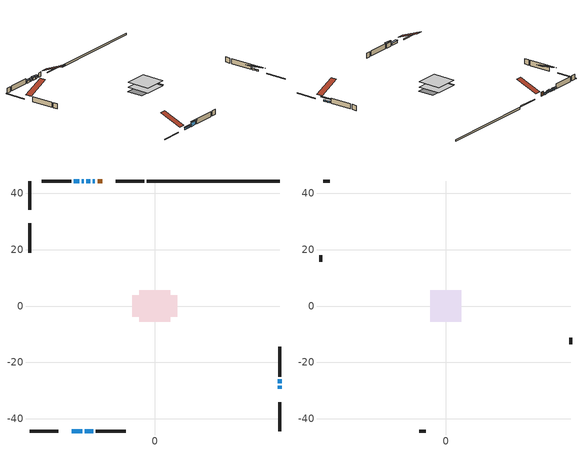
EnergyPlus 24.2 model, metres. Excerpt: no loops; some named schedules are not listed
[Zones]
conditioned space
 floor adiabatic (Floor2 construction): -5.53,-5.53 -5.53,5.53 5.53,5.53 5.53,-5.53 z0.91
 floor adiabatic (AdiabaticFloorConstruction): -5.53,-5.53 -5.53,5.53 5.53,5.53 5.53,-5.53 z0.91
 floor foundation (Slab1 construction): -7.92,-3.86 -7.92,3.86 7.92,3.86 7.92,-3.86 z0
 wall outside (RimJoist1 construction): -3.71,44.34 -13.9,44.34 / -44.34,-44.34 -34.15,-44.34 / -44.34,44.34 -44.34,34.15 / 44.34,-44.34 44.34,-34.15 z0.91:1.21
 wall outside (AdiabaticWallConstruction 1): -18.64,44.34 -20.29,44.34 z0.91:2.94
 wall outside (AdiabaticWallConstruction): -29.41,-44.34 -25.75,-44.34 z0.91:1.82; -24.82,-44.34 -21.78,-44.34 z0.91:2.94; -21.22,44.34 -22.04,44.34 / 44.34,-29.41 44.34,-28.34 z0.91:1.73; -22.96,44.34 -24.34,44.34 z0.91:2.03; -25.26,44.34 -25.93,44.34 z0.91:1.75; -26.85,44.34 -28.68,44.34 z0.91:1.83; 44.34,-27.42 44.34,-25.99 z0.91:1.72
 wall outside (Wall1 construction): -29.61,44.34 -40.17,44.34 / -20.85,-44.34 -10.29,-44.34 / -44.34,29.41 -44.34,18.85 / 44.34,-25.06 44.34,-14.5 z0.91:3.35
 wall foundation (FoundationWall1 construction): 44.34,44.34 -2.78,44.34 z0:0.91
 window (WindowConstruction): -29.41,-44.34 -25.75,-44.34 z0.91:1.82
 window (WindowConstruction 1): -24.82,-44.34 -21.78,-44.34 z0.91:2.94
 window (WindowConstruction 2): -21.22,44.34 -22.03,44.34 z0.91:1.72
 window (WindowConstruction 3): -22.96,44.34 -24.33,44.34 z0.91:2.03
 window (WindowConstruction 4): -25.26,44.34 -25.93,44.34 z0.91:1.75
 window (WindowConstruction 5): -26.85,44.34 -28.68,44.34 z0.91:1.82
 window (WindowConstruction 6): 44.34,-29.41 44.34,-28.34 z0.91:1.72
 window (WindowConstruction 7): 44.34,-27.42 44.34,-25.99 z0.91:1.72
 door (Door): -18.64,44.34 -20.29,44.34 z0.91:2.94
 ceiling adiabatic (AdiabaticFloorConstruction): 5.53,-5.53 5.53,5.53 -5.53,5.53 -5.53,-5.53 z0.91
attic - vented
 floor to conditioned space (Floor1 construction Reversed): -5.53,-5.53 -5.53,5.53 5.53,5.53 5.53,-5.53 z3.35
 wall outside (Wall2 construction): -41.1,44.34 -43.41,44.34 / -9.36,-44.34 -7.05,-44.34 / -44.34,17.92 -44.34,15.61 / 44.34,-13.57 44.34,-11.26 z0.91:3.35
 roof outside (Roof1 construction): -17.71,44.34,3.35 -17.71,33.72,7.77 -14.83,33.72,7.77 -14.83,44.34,3.35; -30.34,-44.34,3.35 -30.34,-33.72,7.77 -33.22,-33.72,7.77 -33.22,-44.34,3.35; -44.34,30.34,3.35 -33.72,30.34,7.77 -33.72,33.22,7.77 -44.34,33.22,3.35; 44.34,-30.34,3.35 33.72,-30.34,7.77 33.72,-33.22,7.77 44.34,-33.22,3.35
shading: -25.45,-44.34 -29.71,-44.34 -29.71,-45.25 -25.45,-45.25 z2.12; -21.48,-44.34 -25.12,-44.34 -25.12,-45.25 -21.48,-45.25 z3.24; -22.33,44.34 -20.92,44.34 -20.92,45.25 -22.33,45.25 z2.02; -24.63,44.34 -22.66,44.34 -22.66,45.25 -24.63,45.25 z2.33; -26.22,44.34 -24.97,44.34 -24.97,45.25 -26.22,45.25 z2.05; -28.98,44.34 -26.56,44.34 -26.56,45.25 -28.98,45.25 z2.12; 44.34,-27.13 44.34,-30.63 44.95,-30.63 44.95,-27.13 z2.94; 44.34,-24.77 44.34,-28.63 44.95,-28.63 44.95,-24.77 z2.94
[Building]
Building 1: Terrain=Suburbs
[Site:Location]
Comox AP_BC: Latitude {deg}=49.72; Longitude {deg}=-124.9; Time Zone {hr}=-8; Elevation {m}=26; Keep Site Location Information=Yes
[Site:GroundTemperature:Shallow]
7.68431, 6.60511, 6.51868, 7.03082, 9.08677, 11.1331, 12.9072, 14.0311, 14.1265, 13.2125, 11.4836, 9.50004
[Site:WaterMainsTemperature]
Calculation Method=Schedule; Temperature Schedule=mains temperature schedule
[Material] Roughness=Rough; Thermal Absorptance=0.9
Name | Thickness {m} | Conductivity {W/m-K} | Density {kg/m3} | Specific Heat {J/kg-K} | Solar Absorptance | Visible Absorptance
asphalt or fiberglass shingles | 0.00635 | 0.162714 | 1121.4 | 1465.45 | 0.4 | 0.4
ceiling stud and cavity | 0.1397 | 0.0787857 | 65.682 | 1177.47 | 0.7 | 0.7
concrete 4.0 in. | 0.1016 | 1.803125 | 2242.8 | 837.4 | 0.7 | 0.7
concrete 8.0 in. | 0.2032 | 1.803125 | 2242.8 | 837.4 | 0.7 | 0.7
door material | 0.04445 | 0.20624 | 512.64 | 1214.23 | 0.7 | 0.7
exterior vertical ins | 0.0134723 | 0.029427 | 32.04 | 1214.23 | 0.7 | 0.7
floor covering | 0.0127 | 9.015625 | 54.468 | 1339.84 | 0.6 | 0.6
floor covering 1 | 0.0127 | 0.0433444 | 54.468 | 1339.84 | 0.6 | 0.6
floor rigid ins; wall rigid ins | 0.512978 | 0.029427 | 32.04 | 1214.23 | 0.7 | 0.7
floor stud and cavity | 0.0889 | 0.621767 | 50.32683 | 1063.81 | 0.7 | 0.7
floor stud and cavity 1 | 0.1397 | 1.75129 | 37.0049 | 1207.88 | 0.7 | 0.7
furniture material conditioned space 1 | 0.1524 | 0.115458 | 640.8 | 1214.23 | 0.6 | 0.6
gypsum board | 0.0127 | 0.160291 | 801 | 837.4 | 0.6 | 0.6
gypsum board 1 | 0.0127 | 0.160291 | 801 | 837.4 | 0.7 | 0.7
osb sheathing 0.5 in. | 0.0127 | 0.115458 | 512.64 | 1214.23 | 0.7 | 0.7
osb sheathing 0.75 in. | 0.01905 | 0.115458 | 512.64 | 1214.23 | 0.7 | 0.7
osb sheathing 2.0 in. | 0.0508 | 0.115458 | 512.64 | 1214.23 | 0.7 | 0.7
rim joist stud and cavity | 0.0508 | 0.0314757 | 125.044 | 1163.47 | 0.6 | 0.6
wall stud and cavity | 0.1397 | 0.0887454 | 139.0536 | 1170.24 | 0.7 | 0.7
wall stud and cavity 1 | 0.0889 | 6.1454 | 50.32683 | 1063.81 | 0.6 | 0.6
wall stud and cavity 2 | 0.0889 | 0.380278 | 52.3479 | 1209.89 | 0.7 | 0.7
wall stud and cavity 3 | 0.0889 | 0.391764 | 83.0341 | 1211.67 | 0.7 | 0.7
wood siding | 0.0254 | 0.102417 | 544.68 | 1172.36 | 0.4 | 0.4
wood siding 1 | 0.00254 | 0.102417 | 544.68 | 1172.36 | 0.4 | 0.4
wood siding 2; wood siding 3; wood siding 4 | 0.0254 | 0.102417 | 544.68 | 1172.36 | 0.7 | 0.7
[WindowMaterial:SimpleGlazingSystem]
Name | U-Factor {W/m2-K} | Solar Heat Gain Coefficient
WindowMaterial | 4.33459 | 0.67
WindowMaterial 1 | 3.614047 | 0.72
WindowMaterial 2 | 5.20275 | 0.63
WindowMaterial 3 | 4.39534 | 0.67
WindowMaterial 4 | 5.34981 | 0.62
WindowMaterial 5 | 4.87286 | 0.64
WindowMaterial 6 | 4.61224 | 0.66
[Construction]
AdiabaticFloorConstruction: floor stud and cavity 1, floor rigid ins, osb sheathing 0.75 in., floor covering 1
AdiabaticWallConstruction: wood siding 3, wall rigid ins, wall stud and cavity 2, gypsum board
AdiabaticWallConstruction 1: wood siding 4, wall rigid ins, wall stud and cavity 2, gypsum board
Door: door material
Floor1 construction Reversed: gypsum board, ceiling stud and cavity
Floor2 construction: floor stud and cavity, floor covering
FoundationWall1 construction: concrete 8.0 in., gypsum board 1
furniture construction conditioned space 1: furniture material conditioned space 1
PartitionWallConstruction: gypsum board, wall stud and cavity 3, gypsum board
RimJoist1 construction: wood siding 2, osb sheathing 2.0 in., rim joist stud and cavity
Roof1 construction: asphalt or fiberglass shingles
Slab1 construction: concrete 4.0 in.
Wall1 construction: wood siding, osb sheathing 0.5 in., wall stud and cavity, gypsum board
Wall2 construction: wood siding 1, wall stud and cavity 1
WindowConstruction; WindowConstruction 5: WindowMaterial
WindowConstruction 1: WindowMaterial 1
WindowConstruction 2: WindowMaterial 2
WindowConstruction 3: WindowMaterial 3
WindowConstruction 4: WindowMaterial 4
WindowConstruction 6: WindowMaterial 5
WindowConstruction 7: WindowMaterial 6
[Zone] Multiplier=1; Part of Total Floor Area=Yes
Name | Volume {m3}
attic - vented | 86.6567
conditioned space | 298.1
[Space]
Name | Zone | Volume {m3}
attic - vented 1 | attic - vented | 86.6567
conditioned space 1 | conditioned space | 298.1
[ZoneInfiltration:EffectiveLeakageArea]
infil attic - vented 1: Zone or Space=attic - vented 1; Schedule=Always On Discrete; Effective Air Leakage Area {cm2}=5239.71; Stack Coefficient=0.000477366; Wind Coefficient=1.4762e-05
[ZoneMixing]
whole house fan mix: Zone or Space=attic - vented; Schedule=Always On Continuous; Design Flow Rate Calculation Method=Flow/Zone; Design Flow Rate {m3/s}=0; Source Zone or Space=conditioned space
[SurfaceProperty:ExposedFoundationPerimeter]
Slab1: Exposed Perimeter Calculation Method=TotalExposedPerimeter; Total Exposed Perimeter {m}=47.122
[InternalMass] Zone or ZoneList=conditioned space; Space or SpaceList=conditioned space 1
Name | Construction | Surface Area {m2}
furniture mass conditioned space 1 | furniture construction conditioned space 1 | 146.696
partition wall mass | PartitionWallConstruction | 244.52
[Lights]
interior lighting: Zone or ZoneList or Space or SpaceList=conditioned space 1; Schedule=interior lighting schedule; Design Level Calculation Method=LightingLevel; Lighting Level {W}=343.2; Return Air Fraction=0; Fraction Radiant=0.6; Fraction Visible=0.2; Fraction Replaceable=1
[People]
occupants: Zone or ZoneList or Space or SpaceList=conditioned space 1; Number of People Schedule=occupants schedule; Number of People Calculation Method=People; Number of People=3; Fraction Radiant=0.314171; Sensible Heat Fraction=0.56303; Activity Level Schedule=occupants activity schedule; Carbon Dioxide Generation Rate {m3/s-W}=0; Enable ASHRAE 55 Comfort Warnings=No; Mean Radiant Temperature Calculation Type=EnclosureAveraged
[ElectricEquipment] Zone or ZoneList or Space or SpaceList=conditioned space 1; Design Level Calculation Method=EquipmentLevel
Name | Schedule | Design Level {W} | Fraction Latent | Fraction Radiant | Fraction Lost
clothes dryer | clothes dryer schedule | 140.772 | 0.015 | 0.081 | 0.85
clothes washer | clothes washer schedule | 32.1985 | 0.03 | 0.162 | 0.7
cooking range | cooking range schedule | 215.147 | 0.08 | 0.432 | 0.2
dishwasher | dishwasher schedule | 66.8632 | 0.3 | 0.18 | 0.4
fridge | fridge schedule | 72.9452 | 0 | 0.6 | 0
mech vent bath fan 0 | mech vent bath fan 0 schedule | 25.1 | 0 | 0 | 1
mech vent house fan | mech vent house fan schedule | 0 | 0 | 0 | 1
mech vent house fan cfis | mech vent house fan cfis schedule | 0 | 0 | 0 | 0
mech vent range fan 0 | mech vent range fan 0 schedule | 57 | 0 | 0 | 1
misc plug loads | misc plug loads schedule | 494.7 | 0.045 | 0.513 | 0.1
whole house fan | Always On Discrete | 0 | 0 | 0 | 1
[OtherEquipment] Zone or ZoneList or Space or SpaceList=conditioned space 1; Design Level Calculation Method=EquipmentLevel
Name | Fuel Type | Schedule | Design Level {W} | Fraction Latent | Fraction Radiant | Fraction Lost
clothes dryer 1 | Electricity | clothes dryer schedule | 0 | 0.015 | 0.081 | 0.85
cooking range 1 | Electricity | cooking range schedule | 0 | 0.08 | 0.432 | 0.2
general water use latent | None | general water use schedule | 62.594 | 1 | 0 | 0
general water use sensible | None | general water use schedule | -61.6891 | 0 | 0.6 | 0
mech vent house fan latent load | None | Always On Discrete | 0 | 1 | 0 | 0
mech vent house fan sensible load | None | Always On Discrete | 0 | 0 | 0 | 0
water heater energy adjustment1 | Electricity | Always On Discrete | 0.01 | 0 | 0 | 1
[ZoneInfiltration:DesignFlowRate] Zone or ZoneList or Space or SpaceList=conditioned space 1; Schedule=Always On Discrete; Design Flow Rate Calculation Method=Flow/Zone; Design Flow Rate {m3/s}=0
infil flow; natural vent flow; whole house fan flow
[Foundation:Kiva]
Foundation Kiva 1: Initial Indoor Air Temperature {C}=18; Wall Height Above Grade {m}=0.910011; Wall Depth Below Slab {m}=0.2032; Custom Block Material Name 1=exterior vertical ins; Custom Block Depth 1 {m}=0.910011; Custom Block X Position 1 {m}=0.2159; Custom Block Z Position 1 {m}=0
[Foundation:Kiva:Settings]
Soil Conductivity {W/m-K}=0.849921; Soil Density {kg/m3}=1842.3; Soil Specific Heat {J/kg-K}=418.7; Ground Solar Absorptivity=0.9; Ground Thermal Absorptivity=0.9; Ground Surface Roughness {m}=0.03; Far-Field Width {m}=40; Deep-Ground Boundary Condition=ZeroFlux; Deep-Ground Depth {m}=40; Minimum Cell Dimension {m}=0.2; Maximum Cell Growth Coefficient=3; Simulation Timestep=Timestep
[Exterior:Lights]
exterior lighting: Schedule=exterior lighting schedule; Design Level {W}=75.6
[Schedule:Constant]
Name | Hourly Value
Always On Continuous; mech vent house fan schedule; mech vent house fan cfis schedule; Always On Discrete | 1
occupants activity schedule | 117.228
fridge schedule | 0
[Schedule:Day:Interval]
interior lighting schedule day: No, 01:00, 0.108182, 04:00, 0.0901515, 05:00, 0.0991667, 06:00, 0.162273, 07:00, 0.270455, 08:00, 0.342576, 10:00, 0.369621, 11:00, 0.351591, 12:00, 0.333561, 13:00, 0.324545, 14:00, 0.31553, 15:00, 0.333561, 16:00, 0.369621, 17:00, 0.450758, 18:00, 0.585985, 19:00, 0.775303, 20:00, 0.955606, 21:00, 0.991667, 22:00, 0.712197, 23:00, 0.360606, 24:00, 0.162273
interior lighting schedule default day: No, 24:00, 0
[Schedule:Week:Daily]
interior lighting schedule Week Rule - Jan1-Jan27: interior lighting schedule day, interior lighting schedule day, interior lighting schedule day, interior lighting schedule day, interior lighting schedule day, interior lighting schedule day, interior lighting schedule day, interior lighting schedule default day, interior lighting schedule default day, interior lighting schedule default day, interior lighting schedule default day, interior lighting schedule default day
interior lighting schedule Week Rule - Jan28-Feb3: interior lighting schedule day, interior lighting schedule day, interior lighting schedule day, interior lighting schedule day, interior lighting schedule day 1, interior lighting schedule day 1, interior lighting schedule day 1, interior lighting schedule default day, interior lighting schedule default day, interior lighting schedule default day, interior lighting schedule default day, interior lighting schedule default day
interior lighting schedule Week Rule - Feb4-Feb24: interior lighting schedule day 1, interior lighting schedule day 1, interior lighting schedule day 1, interior lighting schedule day 1, interior lighting schedule day 1, interior lighting schedule day 1, interior lighting schedule day 1, interior lighting schedule default day, interior lighting schedule default day, interior lighting schedule default day, interior lighting schedule default day, interior lighting schedule default day
interior lighting schedule Week Rule - Feb25-Mar3: interior lighting schedule day 1, interior lighting schedule day 1, interior lighting schedule day 1, interior lighting schedule day 1, interior lighting schedule day 2, interior lighting schedule day 2, interior lighting schedule day 2, interior lighting schedule default day, interior lighting schedule default day, interior lighting schedule default day, interior lighting schedule default day, interior lighting schedule default day
interior lighting schedule Week Rule - Mar4-Mar31: interior lighting schedule day 2, interior lighting schedule day 2, interior lighting schedule day 2, interior lighting schedule day 2, interior lighting schedule day 2, interior lighting schedule day 2, interior lighting schedule day 2, interior lighting schedule default day, interior lighting schedule default day, interior lighting schedule default day, interior lighting schedule default day, interior lighting schedule default day
interior lighting schedule Week Rule - Apr1-Apr28: interior lighting schedule day 3, interior lighting schedule day 3, interior lighting schedule day 3, interior lighting schedule day 3, interior lighting schedule day 3, interior lighting schedule day 3, interior lighting schedule day 3, interior lighting schedule default day, interior lighting schedule default day, interior lighting schedule default day, interior lighting schedule default day, interior lighting schedule default day
interior lighting schedule Week Rule - Apr29-May5: interior lighting schedule day 3, interior lighting schedule day 3, interior lighting schedule day 4, interior lighting schedule day 4, interior lighting schedule day 4, interior lighting schedule day 4, interior lighting schedule day 4, interior lighting schedule default day, interior lighting schedule default day, interior lighting schedule default day, interior lighting schedule default day, interior lighting schedule default day
interior lighting schedule Week Rule - May6-May26: interior lighting schedule day 4, interior lighting schedule day 4, interior lighting schedule day 4, interior lighting schedule day 4, interior lighting schedule day 4, interior lighting schedule day 4, interior lighting schedule day 4, interior lighting schedule default day, interior lighting schedule default day, interior lighting schedule default day, interior lighting schedule default day, interior lighting schedule default day
interior lighting schedule Week Rule - May27-Jun2: interior lighting schedule day 4, interior lighting schedule day 4, interior lighting schedule day 4, interior lighting schedule day 4, interior lighting schedule day 4, interior lighting schedule day 5, interior lighting schedule day 5, interior lighting schedule default day, interior lighting schedule default day, interior lighting schedule default day, interior lighting schedule default day, interior lighting schedule default day
interior lighting schedule Week Rule - Jun3-Jun30: interior lighting schedule day 5, interior lighting schedule day 5, interior lighting schedule day 5, interior lighting schedule day 5, interior lighting schedule day 5, interior lighting schedule day 5, interior lighting schedule day 5, interior lighting schedule default day, interior lighting schedule default day, interior lighting schedule default day, interior lighting schedule default day, interior lighting schedule default day
interior lighting schedule Week Rule - Jul1-Jul28: interior lighting schedule day 6, interior lighting schedule day 6, interior lighting schedule day 6, interior lighting schedule day 6, interior lighting schedule day 6, interior lighting schedule day 6, interior lighting schedule day 6, interior lighting schedule default day, interior lighting schedule default day, interior lighting schedule default day, interior lighting schedule default day, interior lighting schedule default day
interior lighting schedule Week Rule - Jul29-Aug4: interior lighting schedule day 6, interior lighting schedule day 6, interior lighting schedule day 6, interior lighting schedule day 7, interior lighting schedule day 7, interior lighting schedule day 7, interior lighting schedule day 7, interior lighting schedule default day, interior lighting schedule default day, interior lighting schedule default day, interior lighting schedule default day, interior lighting schedule default day
interior lighting schedule Week Rule - Aug5-Aug25: interior lighting schedule day 7, interior lighting schedule day 7, interior lighting schedule day 7, interior lighting schedule day 7, interior lighting schedule day 7, interior lighting schedule day 7, interior lighting schedule day 7, interior lighting schedule default day, interior lighting schedule default day, interior lighting schedule default day, interior lighting schedule default day, interior lighting schedule default day
interior lighting schedule Week Rule - Aug26-Sep1: interior lighting schedule day 7, interior lighting schedule day 7, interior lighting schedule day 7, interior lighting schedule day 7, interior lighting schedule day 7, interior lighting schedule day 7, interior lighting schedule day 8, interior lighting schedule default day, interior lighting schedule default day, interior lighting schedule default day, interior lighting schedule default day, interior lighting schedule default day
interior lighting schedule Week Rule - Sep2-Sep29: interior lighting schedule day 8, interior lighting schedule day 8, interior lighting schedule day 8, interior lighting schedule day 8, interior lighting schedule day 8, interior lighting schedule day 8, interior lighting schedule day 8, interior lighting schedule default day, interior lighting schedule default day, interior lighting schedule default day, interior lighting schedule default day, interior lighting schedule default day
interior lighting schedule Week Rule - Sep30-Oct6: interior lighting schedule day 8, interior lighting schedule day 9, interior lighting schedule day 9, interior lighting schedule day 9, interior lighting schedule day 9, interior lighting schedule day 9, interior lighting schedule day 9, interior lighting schedule default day, interior lighting schedule default day, interior lighting schedule default day, interior lighting schedule default day, interior lighting schedule default day
interior lighting schedule Week Rule - Oct7-Oct27: interior lighting schedule day 9, interior lighting schedule day 9, interior lighting schedule day 9, interior lighting schedule day 9, interior lighting schedule day 9, interior lighting schedule day 9, interior lighting schedule day 9, interior lighting schedule default day, interior lighting schedule default day, interior lighting schedule default day, interior lighting schedule default day, interior lighting schedule default day
interior lighting schedule Week Rule - Oct28-Nov3: interior lighting schedule day 9, interior lighting schedule day 9, interior lighting schedule day 9, interior lighting schedule day 9, interior lighting schedule day 10, interior lighting schedule day 10, interior lighting schedule day 10, interior lighting schedule default day, interior lighting schedule default day, interior lighting schedule default day, interior lighting schedule default day, interior lighting schedule default day
interior lighting schedule Week Rule - Nov4-Nov24: interior lighting schedule day 10, interior lighting schedule day 10, interior lighting schedule day 10, interior lighting schedule day 10, interior lighting schedule day 10, interior lighting schedule day 10, interior lighting schedule day 10, interior lighting schedule default day, interior lighting schedule default day, interior lighting schedule default day, interior lighting schedule default day, interior lighting schedule default day
interior lighting schedule Week Rule - Nov25-Dec1: interior lighting schedule day 10, interior lighting schedule day 10, interior lighting schedule day 10, interior lighting schedule day 10, interior lighting schedule day 10, interior lighting schedule day 10, interior lighting schedule day 11, interior lighting schedule default day, interior lighting schedule default day, interior lighting schedule default day, interior lighting schedule default day, interior lighting schedule default day
interior lighting schedule Week Rule - Dec2-Dec31: interior lighting schedule day 11, interior lighting schedule day 11, interior lighting schedule day 11, interior lighting schedule day 11, interior lighting schedule day 11, interior lighting schedule day 11, interior lighting schedule day 11, interior lighting schedule default day, interior lighting schedule default day, interior lighting schedule default day, interior lighting schedule default day, interior lighting schedule default day
occupants schedule Week Rule - Jan1-Dec31: occupants schedule day, occupants schedule day, occupants schedule day, occupants schedule day, occupants schedule day, occupants schedule day, occupants schedule day, occupants schedule default day, occupants schedule default day, occupants schedule default day, occupants schedule default day, occupants schedule default day
clothes dryer schedule Week Rule - Jan1-Dec31: clothes dryer schedule day, clothes dryer schedule day, clothes dryer schedule day, clothes dryer schedule day, clothes dryer schedule day, clothes dryer schedule day, clothes dryer schedule day, clothes dryer schedule default day, clothes dryer schedule default day, clothes dryer schedule default day, clothes dryer schedule default day, clothes dryer schedule default day
clothes washer schedule Week Rule - Jan1-Dec31: clothes washer schedule day, clothes washer schedule day, clothes washer schedule day, clothes washer schedule day, clothes washer schedule day, clothes washer schedule day, clothes washer schedule day, clothes washer schedule default day, clothes washer schedule default day, clothes washer schedule default day, clothes washer schedule default day, clothes washer schedule default day
cooking range schedule Week Rule - Jan1-Dec31: cooking range schedule day, cooking range schedule day, cooking range schedule day, cooking range schedule day, cooking range schedule day, cooking range schedule day, cooking range schedule day, cooking range schedule default day, cooking range schedule default day, cooking range schedule default day, cooking range schedule default day, cooking range schedule default day
dishwasher schedule Week Rule - Jan1-Dec31: dishwasher schedule day, dishwasher schedule day, dishwasher schedule day, dishwasher schedule day, dishwasher schedule day, dishwasher schedule day, dishwasher schedule day, dishwasher schedule default day, dishwasher schedule default day, dishwasher schedule default day, dishwasher schedule default day, dishwasher schedule default day
mech vent bath fan 0 schedule Week Rule - Jan1-Dec31: mech vent bath fan 0 schedule day, mech vent bath fan 0 schedule day, mech vent bath fan 0 schedule day, mech vent bath fan 0 schedule day, mech vent bath fan 0 schedule day, mech vent bath fan 0 schedule day, mech vent bath fan 0 schedule day, mech vent bath fan 0 schedule default day, mech vent bath fan 0 schedule default day, mech vent bath fan 0 schedule default day, mech vent bath fan 0 schedule default day, mech vent bath fan 0 schedule default day
mech vent range fan 0 schedule Week Rule - Jan1-Dec31: mech vent range fan 0 schedule day, mech vent range fan 0 schedule day, mech vent range fan 0 schedule day, mech vent range fan 0 schedule day, mech vent range fan 0 schedule day, mech vent range fan 0 schedule day, mech vent range fan 0 schedule day, mech vent range fan 0 schedule default day, mech vent range fan 0 schedule default day, mech vent range fan 0 schedule default day, mech vent range fan 0 schedule default day, mech vent range fan 0 schedule default day
misc plug loads schedule Week Rule - Jan1-Dec31: misc plug loads schedule day, misc plug loads schedule day, misc plug loads schedule day, misc plug loads schedule day, misc plug loads schedule day, misc plug loads schedule day, misc plug loads schedule day, misc plug loads schedule default day, misc plug loads schedule default day, misc plug loads schedule default day, misc plug loads schedule default day, misc plug loads schedule default day
general water use schedule Week Rule - Jan1-Dec31: general water use schedule day, general water use schedule day, general water use schedule day, general water use schedule day, general water use schedule day, general water use schedule day, general water use schedule day, general water use schedule default day, general water use schedule default day, general water use schedule default day, general water use schedule default day, general water use schedule default day
exterior lighting schedule Week Rule - Jan1-Jan27: exterior lighting schedule day, exterior lighting schedule day, exterior lighting schedule day, exterior lighting schedule day, exterior lighting schedule day, exterior lighting schedule day, exterior lighting schedule day, exterior lighting schedule default day, exterior lighting schedule default day, exterior lighting schedule default day, exterior lighting schedule default day, exterior lighting schedule default day
exterior lighting schedule Week Rule - Jan28-Feb3: exterior lighting schedule day, exterior lighting schedule day, exterior lighting schedule day, exterior lighting schedule day, exterior lighting schedule day 1, exterior lighting schedule day 1, exterior lighting schedule day 1, exterior lighting schedule default day, exterior lighting schedule default day, exterior lighting schedule default day, exterior lighting schedule default day, exterior lighting schedule default day
exterior lighting schedule Week Rule - Feb4-Feb24: exterior lighting schedule day 1, exterior lighting schedule day 1, exterior lighting schedule day 1, exterior lighting schedule day 1, exterior lighting schedule day 1, exterior lighting schedule day 1, exterior lighting schedule day 1, exterior lighting schedule default day, exterior lighting schedule default day, exterior lighting schedule default day, exterior lighting schedule default day, exterior lighting schedule default day
exterior lighting schedule Week Rule - Feb25-Mar3: exterior lighting schedule day 1, exterior lighting schedule day 1, exterior lighting schedule day 1, exterior lighting schedule day 1, exterior lighting schedule day 2, exterior lighting schedule day 2, exterior lighting schedule day 2, exterior lighting schedule default day, exterior lighting schedule default day, exterior lighting schedule default day, exterior lighting schedule default day, exterior lighting schedule default day
exterior lighting schedule Week Rule - Mar4-Mar31: exterior lighting schedule day 2, exterior lighting schedule day 2, exterior lighting schedule day 2, exterior lighting schedule day 2, exterior lighting schedule day 2, exterior lighting schedule day 2, exterior lighting schedule day 2, exterior lighting schedule default day, exterior lighting schedule default day, exterior lighting schedule default day, exterior lighting schedule default day, exterior lighting schedule default day
exterior lighting schedule Week Rule - Apr1-Apr28: exterior lighting schedule day 3, exterior lighting schedule day 3, exterior lighting schedule day 3, exterior lighting schedule day 3, exterior lighting schedule day 3, exterior lighting schedule day 3, exterior lighting schedule day 3, exterior lighting schedule default day, exterior lighting schedule default day, exterior lighting schedule default day, exterior lighting schedule default day, exterior lighting schedule default day
exterior lighting schedule Week Rule - Apr29-May5: exterior lighting schedule day 3, exterior lighting schedule day 3, exterior lighting schedule day 4, exterior lighting schedule day 4, exterior lighting schedule day 4, exterior lighting schedule day 4, exterior lighting schedule day 4, exterior lighting schedule default day, exterior lighting schedule default day, exterior lighting schedule default day, exterior lighting schedule default day, exterior lighting schedule default day
exterior lighting schedule Week Rule - May6-May26: exterior lighting schedule day 4, exterior lighting schedule day 4, exterior lighting schedule day 4, exterior lighting schedule day 4, exterior lighting schedule day 4, exterior lighting schedule day 4, exterior lighting schedule day 4, exterior lighting schedule default day, exterior lighting schedule default day, exterior lighting schedule default day, exterior lighting schedule default day, exterior lighting schedule default day
exterior lighting schedule Week Rule - May27-Jun2: exterior lighting schedule day 4, exterior lighting schedule day 4, exterior lighting schedule day 4, exterior lighting schedule day 4, exterior lighting schedule day 4, exterior lighting schedule day 5, exterior lighting schedule day 5, exterior lighting schedule default day, exterior lighting schedule default day, exterior lighting schedule default day, exterior lighting schedule default day, exterior lighting schedule default day
exterior lighting schedule Week Rule - Jun3-Jun30: exterior lighting schedule day 5, exterior lighting schedule day 5, exterior lighting schedule day 5, exterior lighting schedule day 5, exterior lighting schedule day 5, exterior lighting schedule day 5, exterior lighting schedule day 5, exterior lighting schedule default day, exterior lighting schedule default day, exterior lighting schedule default day, exterior lighting schedule default day, exterior lighting schedule default day
exterior lighting schedule Week Rule - Jul1-Jul28: exterior lighting schedule day 6, exterior lighting schedule day 6, exterior lighting schedule day 6, exterior lighting schedule day 6, exterior lighting schedule day 6, exterior lighting schedule day 6, exterior lighting schedule day 6, exterior lighting schedule default day, exterior lighting schedule default day, exterior lighting schedule default day, exterior lighting schedule default day, exterior lighting schedule default day
exterior lighting schedule Week Rule - Jul29-Aug4: exterior lighting schedule day 6, exterior lighting schedule day 6, exterior lighting schedule day 6, exterior lighting schedule day 7, exterior lighting schedule day 7, exterior lighting schedule day 7, exterior lighting schedule day 7, exterior lighting schedule default day, exterior lighting schedule default day, exterior lighting schedule default day, exterior lighting schedule default day, exterior lighting schedule default day
exterior lighting schedule Week Rule - Aug5-Aug25: exterior lighting schedule day 7, exterior lighting schedule day 7, exterior lighting schedule day 7, exterior lighting schedule day 7, exterior lighting schedule day 7, exterior lighting schedule day 7, exterior lighting schedule day 7, exterior lighting schedule default day, exterior lighting schedule default day, exterior lighting schedule default day, exterior lighting schedule default day, exterior lighting schedule default day
exterior lighting schedule Week Rule - Aug26-Sep1: exterior lighting schedule day 7, exterior lighting schedule day 7, exterior lighting schedule day 7, exterior lighting schedule day 7, exterior lighting schedule day 7, exterior lighting schedule day 7, exterior lighting schedule day 8, exterior lighting schedule default day, exterior lighting schedule default day, exterior lighting schedule default day, exterior lighting schedule default day, exterior lighting schedule default day
exterior lighting schedule Week Rule - Sep2-Sep29: exterior lighting schedule day 8, exterior lighting schedule day 8, exterior lighting schedule day 8, exterior lighting schedule day 8, exterior lighting schedule day 8, exterior lighting schedule day 8, exterior lighting schedule day 8, exterior lighting schedule default day, exterior lighting schedule default day, exterior lighting schedule default day, exterior lighting schedule default day, exterior lighting schedule default day
exterior lighting schedule Week Rule - Sep30-Oct6: exterior lighting schedule day 8, exterior lighting schedule day 9, exterior lighting schedule day 9, exterior lighting schedule day 9, exterior lighting schedule day 9, exterior lighting schedule day 9, exterior lighting schedule day 9, exterior lighting schedule default day, exterior lighting schedule default day, exterior lighting schedule default day, exterior lighting schedule default day, exterior lighting schedule default day
exterior lighting schedule Week Rule - Oct7-Oct27: exterior lighting schedule day 9, exterior lighting schedule day 9, exterior lighting schedule day 9, exterior lighting schedule day 9, exterior lighting schedule day 9, exterior lighting schedule day 9, exterior lighting schedule day 9, exterior lighting schedule default day, exterior lighting schedule default day, exterior lighting schedule default day, exterior lighting schedule default day, exterior lighting schedule default day
exterior lighting schedule Week Rule - Oct28-Nov3: exterior lighting schedule day 9, exterior lighting schedule day 9, exterior lighting schedule day 9, exterior lighting schedule day 9, exterior lighting schedule day 10, exterior lighting schedule day 10, exterior lighting schedule day 10, exterior lighting schedule default day, exterior lighting schedule default day, exterior lighting schedule default day, exterior lighting schedule default day, exterior lighting schedule default day
exterior lighting schedule Week Rule - Nov4-Nov24: exterior lighting schedule day 10, exterior lighting schedule day 10, exterior lighting schedule day 10, exterior lighting schedule day 10, exterior lighting schedule day 10, exterior lighting schedule day 10, exterior lighting schedule day 10, exterior lighting schedule default day, exterior lighting schedule default day, exterior lighting schedule default day, exterior lighting schedule default day, exterior lighting schedule default day
exterior lighting schedule Week Rule - Nov25-Dec1: exterior lighting schedule day 10, exterior lighting schedule day 10, exterior lighting schedule day 10, exterior lighting schedule day 10, exterior lighting schedule day 10, exterior lighting schedule day 10, exterior lighting schedule day 11, exterior lighting schedule default day, exterior lighting schedule default day, exterior lighting schedule default day, exterior lighting schedule default day, exterior lighting schedule default day
exterior lighting schedule Week Rule - Dec2-Dec31: exterior lighting schedule day 11, exterior lighting schedule day 11, exterior lighting schedule day 11, exterior lighting schedule day 11, exterior lighting schedule day 11, exterior lighting schedule day 11, exterior lighting schedule day 11, exterior lighting schedule default day, exterior lighting schedule default day, exterior lighting schedule default day, exterior lighting schedule default day, exterior lighting schedule default day
[Schedule:Year]
interior lighting schedule: interior lighting schedule Week Rule - Jan1-Jan27, 1, 1, 1, 27, interior lighting schedule Week Rule - Jan28-Feb3, 1, 28, 2, 3, interior lighting schedule Week Rule - Feb4-Feb24, 2, 4, 2, 24, interior lighting schedule Week Rule - Feb25-Mar3, 2, 25, 3, 3, interior lighting schedule Week Rule - Mar4-Mar31, 3, 4, 3, 31, interior lighting schedule Week Rule - Apr1-Apr28, 4, 1, 4, 28, interior lighting schedule Week Rule - Apr29-May5, 4, 29, 5, 5, interior lighting schedule Week Rule - May6-May26, 5, 6, 5, 26, interior lighting schedule Week Rule - May27-Jun2, 5, 27, 6, 2, interior lighting schedule Week Rule - Jun3-Jun30, 6, 3, 6, 30, interior lighting schedule Week Rule - Jul1-Jul28, 7, 1, 7, 28, interior lighting schedule Week Rule - Jul29-Aug4, 7, 29, 8, 4, interior lighting schedule Week Rule - Aug5-Aug25, 8, 5, 8, 25, interior lighting schedule Week Rule - Aug26-Sep1, 8, 26, 9, 1, interior lighting schedule Week Rule - Sep2-Sep29, 9, 2, 9, 29, interior lighting schedule Week Rule - Sep30-Oct6, 9, 30, 10, 6, interior lighting schedule Week Rule - Oct7-Oct27, 10, 7, 10, 27, interior lighting schedule Week Rule - Oct28-Nov3, 10, 28, 11, 3, interior lighting schedule Week Rule - Nov4-Nov24, 11, 4, 11, 24, interior lighting schedule Week Rule - Nov25-Dec1, 11, 25, 12, 1, interior lighting schedule Week Rule - Dec2-Dec31, 12, 2, 12, 31
occupants schedule: occupants schedule Week Rule - Jan1-Dec31, 1, 1, 12, 31
clothes dryer schedule: clothes dryer schedule Week Rule - Jan1-Dec31, 1, 1, 12, 31
clothes washer schedule: clothes washer schedule Week Rule - Jan1-Dec31, 1, 1, 12, 31
cooking range schedule: cooking range schedule Week Rule - Jan1-Dec31, 1, 1, 12, 31
dishwasher schedule: dishwasher schedule Week Rule - Jan1-Dec31, 1, 1, 12, 31
mech vent bath fan 0 schedule: mech vent bath fan 0 schedule Week Rule - Jan1-Dec31, 1, 1, 12, 31
mech vent range fan 0 schedule: mech vent range fan 0 schedule Week Rule - Jan1-Dec31, 1, 1, 12, 31
misc plug loads schedule: misc plug loads schedule Week Rule - Jan1-Dec31, 1, 1, 12, 31
general water use schedule: general water use schedule Week Rule - Jan1-Dec31, 1, 1, 12, 31
exterior lighting schedule: exterior lighting schedule Week Rule - Jan1-Jan27, 1, 1, 1, 27, exterior lighting schedule Week Rule - Jan28-Feb3, 1, 28, 2, 3, exterior lighting schedule Week Rule - Feb4-Feb24, 2, 4, 2, 24, exterior lighting schedule Week Rule - Feb25-Mar3, 2, 25, 3, 3, exterior lighting schedule Week Rule - Mar4-Mar31, 3, 4, 3, 31, exterior lighting schedule Week Rule - Apr1-Apr28, 4, 1, 4, 28, exterior lighting schedule Week Rule - Apr29-May5, 4, 29, 5, 5, exterior lighting schedule Week Rule - May6-May26, 5, 6, 5, 26, exterior lighting schedule Week Rule - May27-Jun2, 5, 27, 6, 2, exterior lighting schedule Week Rule - Jun3-Jun30, 6, 3, 6, 30, exterior lighting schedule Week Rule - Jul1-Jul28, 7, 1, 7, 28, exterior lighting schedule Week Rule - Jul29-Aug4, 7, 29, 8, 4, exterior lighting schedule Week Rule - Aug5-Aug25, 8, 5, 8, 25, exterior lighting schedule Week Rule - Aug26-Sep1, 8, 26, 9, 1, exterior lighting schedule Week Rule - Sep2-Sep29, 9, 2, 9, 29, exterior lighting schedule Week Rule - Sep30-Oct6, 9, 30, 10, 6, exterior lighting schedule Week Rule - Oct7-Oct27, 10, 7, 10, 27, exterior lighting schedule Week Rule - Oct28-Nov3, 10, 28, 11, 3, exterior lighting schedule Week Rule - Nov4-Nov24, 11, 4, 11, 24, exterior lighting schedule Week Rule - Nov25-Dec1, 11, 25, 12, 1, exterior lighting schedule Week Rule - Dec2-Dec31, 12, 2, 12, 31
[Schedule:Compact]
mains temperature schedule: Through: 01/01, For: AllDays, Until: 24:00, 11.0622, Through: 01/02, For: AllDays, Until: 24:00, 11.025, Through: 01/03, For: AllDays, Until: 24:00, 10.9883, Through: 01/04, For: AllDays, Until: 24:00, 10.9522, Through: 01/05, For: AllDays, Until: 24:00, 10.9172, Through: 01/06, For: AllDays, Until: 24:00, 10.8828, Through: 01/07, For: AllDays, Until: 24:00, 10.8494, Through: 01/08, For: AllDays, Until: 24:00, 10.8167, Through: 01/09, For: AllDays, Until: 24:00, 10.7844, Through: 01/10, For: AllDays, Until: 24:00, 10.7533, Through: 01/11, For: AllDays, Until: 24:00, 10.7228, Through: 01/12, For: AllDays, Until: 24:00, 10.6933, Through: 01/13, For: AllDays, Until: 24:00, 10.6644, Through: 01/14, For: AllDays, Until: 24:00, 10.6367, Through: 01/15, For: AllDays, Until: 24:00, 10.6094, Through: 01/16, For: AllDays, Until: 24:00, 10.5833, Through: 01/17, For: AllDays, Until: 24:00, 10.5578, Through: 01/18, For: AllDays, Until: 24:00, 10.5333, Through: 01/19, For: AllDays, Until: 24:00, 10.51, Through: 01/20, For: AllDays, Until: 24:00, 10.4872, Through: 01/21, For: AllDays, Until: 24:00, 10.465, Through: 01/22, For: AllDays, Until: 24:00, 10.4439, Through: 01/23, For: AllDays, Until: 24:00, 10.4239, Through: 01/24, For: AllDays, Until: 24:00, 10.405, Through: 01/25, For: AllDays, Until: 24:00, 10.3867, Through: 01/26, For: AllDays, Until: 24:00, 10.3694, Through: 01/27, For: AllDays, Until: 24:00, 10.3528, Through: 01/28, For: AllDays, Until: 24:00, 10.3372, Through: 01/29, For: AllDays, Until: 24:00, 10.3228, Through: 01/30, For: AllDays, Until: 24:00, 10.3094, Through: 01/31, For: AllDays, Until: 24:00, 10.2967, Through: 02/01, For: AllDays, Until: 24:00, 10.285, Through: 02/02, For: AllDays, Until: 24:00, 10.2739, Through: 02/03, For: AllDays, Until: 24:00, 10.2644, Through: 02/04, For: AllDays, Until: 24:00, 10.2556, Through: 02/05, For: AllDays, Until: 24:00, 10.2472, Through: 02/06, For: AllDays, Until: 24:00, 10.2406, Through: 02/07, For: AllDays, Until: 24:00, 10.2344, Through: 02/08, For: AllDays, Until: 24:00, 10.2294, Through: 02/09, For: AllDays, Until: 24:00, 10.225, Through: 02/10, For: AllDays, Until: 24:00, 10.2222, Through: 02/11, For: AllDays, Until: 24:00, 10.22, Through: 02/12, For: AllDays, Until: 24:00, 10.2189, Through: 02/13, For: AllDays, Until: 24:00, 10.2183, Through: 02/14, For: AllDays, Until: 24:00, 10.2194, Through: 02/15, For: AllDays, Until: 24:00, 10.2211, Through: 02/16, For: AllDays, Until: 24:00, 10.2239, Through: 02/17, For: AllDays, Until: 24:00, 10.2272, Through: 02/18, For: AllDays, Until: 24:00, 10.2322, Through: 02/19, For: AllDays, Until: 24:00, 10.2378, Through: 02/20, For: AllDays, Until: 24:00, 10.2439, Through: 02/21, For: AllDays, Until: 24:00, 10.2517, Through: 02/22, For: AllDays, Until: 24:00, 10.26, Through: 02/23, For: AllDays, Until: 24:00, 10.2694, Through: 02/24, For: AllDays, Until: 24:00, 10.28, Through: 02/25, For: AllDays, Until: 24:00, 10.2911, Through: 02/26, For: AllDays, Until: 24:00, 10.3033, Through: 02/27, For: AllDays, Until: 24:00, 10.3167, Through: 02/28, For: AllDays, Until: 24:00, 10.3306, Through: 03/01, For: AllDays, Until: 24:00, 10.3456, Through: 03/02, For: AllDays, Until: 24:00, 10.3617, Through: 03/03, For: AllDays, Until: 24:00, 10.3783, Through: 03/04, For: AllDays, Until: 24:00, 10.3961, Through: 03/05, For: AllDays, Until: 24:00, 10.415, Through: 03/06, For: AllDays, Until: 24:00, 10.435, Through: 03/07, For: AllDays, Until: 24:00, 10.4556, Through: 03/08, For: AllDays, Until: 24:00, 10.4767, Through: 03/09, For: AllDays, Until: 24:00, 10.4989, Through: 03/10, For: AllDays, Until: 24:00, 10.5222, Through: 03/11, For: AllDays, Until: 24:00, 10.5467, Through: 03/12, For: AllDays, Until: 24:00, 10.5717, Through: 03/13, For: AllDays, Until: 24:00, 10.5972, Through: 03/14, For: AllDays, Until: 24:00, 10.6239, Through: 03/15, For: AllDays, Until: 24:00, 10.6517, Through: 03/16, For: AllDays, Until: 24:00, 10.68, Through: 03/17, For: AllDays, Until: 24:00, 10.7089, Through: 03/18, For: AllDays, Until: 24:00, 10.7389, Through: 03/19, For: AllDays, Until: 24:00, 10.77, Through: 03/20, For: AllDays, Until: 24:00, 10.8017, Through: 03/21, For: AllDays, Until: 24:00, 10.8339, Through: 03/22, For: AllDays, Until: 24:00, 10.8672, Through: 03/23, For: AllDays, Until: 24:00, 10.9011, Through: 03/24, For: AllDays, Until: 24:00, 10.9361, Through: 03/25, For: AllDays, Until: 24:00, 10.9717, Through: 03/26, For: AllDays, Until: 24:00, 11.0078, Through: 03/27, For: AllDays, Until: 24:00, 11.045, Through: 03/28, For: AllDays, Until: 24:00, 11.0822, Through: 03/29, For: AllDays, Until: 24:00, 11.1211, Through: 03/30, For: AllDays, Until: 24:00, 11.16, Through: 03/31, For: AllDays, Until: 24:00, 11.2, Through: 04/01, For: AllDays, Until: 24:00, 11.2406, Through: 04/02, For: AllDays, Until: 24:00, 11.2817, Through: 04/03, For: AllDays, Until: 24:00, 11.3233, Through: 04/04, For: AllDays, Until: 24:00, 11.3656, Through: 04/05, For: AllDays, Until: 24:00, 11.4089, Through: 04/06, For: AllDays, Until: 24:00, 11.4522, Through: 04/07, For: AllDays, Until: 24:00, 11.4967, Through: 04/08, For: AllDays, Until: 24:00, 11.5417, Through: 04/09, For: AllDays, Until: 24:00, 11.5872, Through: 04/10, For: AllDays, Until: 24:00, 11.6333, Through: 04/11, For: AllDays, Until: 24:00, 11.6794, Through: 04/12, For: AllDays, Until: 24:00, 11.7267, Through: 04/13, For: AllDays, Until: 24:00, 11.7744, Through: 04/14, For: AllDays, Until: 24:00, 11.8222, Through: 04/15, For: AllDays, Until: 24:00, 11.8711, Through: 04/16, For: AllDays, Until: 24:00, 11.92, Through: 04/17, For: AllDays, Until: 24:00, 11.97, Through: 04/18, For: AllDays, Until: 24:00, 12.02, Through: 04/19, For: AllDays, Until: 24:00, 12.07, Through: 04/20, For: AllDays, Until: 24:00, 12.1211, Through: 04/21, For: AllDays, Until: 24:00, 12.1722, Through: 04/22, For: AllDays, Until: 24:00, 12.2239, Through: 04/23, For: AllDays, Until: 24:00, 12.2761, Through: 04/24, For: AllDays, Until: 24:00, 12.3283, Through: 04/25, For: AllDays, Until: 24:00, 12.3811, Through: 04/26, For: AllDays, Until: 24:00, 12.4339, Through: 04/27, For: AllDays, Until: 24:00, 12.4872, Through: 04/28, For: AllDays, Until: 24:00, 12.5411, Through: 04/29, For: AllDays, Until: 24:00, 12.595, Through: 04/30, For: AllDays, Until: 24:00, 12.6489, Through: 05/01, For: AllDays, Until: 24:00, 12.7033, Through: 05/02, For: AllDays, Until: 24:00, 12.7583, Through: 05/03, For: AllDays, Until: 24:00, 12.8133, Through: 05/04, For: AllDays, Until: 24:00, 12.8683, Through: 05/05, For: AllDays, Until: 24:00, 12.9233, Through: 05/06, For: AllDays, Until: 24:00, 12.9789, Through: 05/07, For: AllDays, Until: 24:00, 13.0344, Through: 05/08, For: AllDays, Until: 24:00, 13.09, Through: 05/09, For: AllDays, Until: 24:00, 13.1461, Through: 05/10, For: AllDays, Until: 24:00, 13.2017, Through: 05/11, For: AllDays, Until: 24:00, 13.2578, Through: 05/12, For: AllDays, Until: 24:00, 13.3139, Through: 05/13, For: AllDays, Until: 24:00, 13.37, Through: 05/14, For: AllDays, Until: 24:00, 13.4261, Through: 05/15, For: AllDays, Until: 24:00, 13.4822, Through: 05/16, For: AllDays, Until: 24:00, 13.5389, Through: 05/17, For: AllDays, Until: 24:00, 13.595, Through: 05/18, For: AllDays, Until: 24:00, 13.6511, Through: 05/19, For: AllDays, Until: 24:00, 13.7072, Through: 05/20, For: AllDays, Until: 24:00, 13.7628, Through: 05/21, For: AllDays, Until: 24:00, 13.8189, Through: 05/22, For: AllDays, Until: 24:00, 13.875, Through: 05/23, For: AllDays, Until: 24:00, 13.9306, Through: 05/24, For: AllDays, Until: 24:00, 13.9861, Through: 05/25, For: AllDays, Until: 24:00, 14.0417, Through: 05/26, For: AllDays, Until: 24:00, 14.0967, Through: 05/27, For: AllDays, Until: 24:00, 14.1517, Through: 05/28, For: AllDays, Until: 24:00, 14.2067, Through: 05/29, For: AllDays, Until: 24:00, 14.2611, Through: 05/30, For: AllDays, Until: 24:00, 14.3156, Through: 05/31, For: AllDays, Until: 24:00, 14.37, Through: 06/01, For: AllDays, Until: 24:00, 14.4239, Through: 06/02, For: AllDays, Until: 24:00, 14.4778, Through: 06/03, For: AllDays, Until: 24:00, 14.5311, Through: 06/04, For: AllDays, Until: 24:00, 14.5839, Through: 06/05, For: AllDays, Until: 24:00, 14.6367, Through: 06/06, For: AllDays, Until: 24:00, 14.6889, Through: 06/07, For: AllDays, Until: 24:00, 14.7411, Through: 06/08, For: AllDays, Until: 24:00, 14.7928, Through: 06/09, For: AllDays, Until: 24:00, 14.8439, Through: 06/10, For: AllDays, Until: 24:00, 14.895, Through: 06/11, For: AllDays, Until: 24:00, 14.9456, Through: 06/12, For: AllDays, Until: 24:00, 14.9956, Through: 06/13, For: AllDays, Until: 24:00, 15.045, Through: 06/14, For: AllDays, Until: 24:00, 15.0939, Through: 06/15, For: AllDays, Until: 24:00, 15.1428, Through: 06/16, For: AllDays, Until: 24:00, 15.1906, Through: 06/17, For: AllDays, Until: 24:00, 15.2383, Through: 06/18, For: AllDays, Until: 24:00, 15.2856, Through: 06/19, For: AllDays, Until: 24:00, 15.3322, Through: 06/20, For: AllDays, Until: 24:00, 15.3778, Through: 06/21, For: AllDays, Until: 24:00, 15.4233, Through: 06/22, For: AllDays, Until: 24:00, 15.4683, Through: 06/23, For: AllDays, Until: 24:00, 15.5128, Through: 06/24, For: AllDays, Until: 24:00, 15.5561, Through: 06/25, For: AllDays, Until: 24:00, 15.5994, Through: 06/26, For: AllDays, Until: 24:00, 15.6417, Through: 06/27, For: AllDays, Until: 24:00, 15.6839, Through: 06/28, For: AllDays, Until: 24:00, 15.725, Through: 06/29, For: AllDays, Until: 24:00, 15.7656, Through: 06/30, For: AllDays, Until: 24:00, 15.805, Through: 07/01, For: AllDays, Until: 24:00, 15.8444, Through: 07/02, For: AllDays, Until: 24:00, 15.8828, Through: 07/03, For: AllDays, Until: 24:00, 15.9206, Through: 07/04, For: AllDays, Until: 24:00, 15.9572, Through: 07/05, For: AllDays, Until: 24:00, 15.9939, Through: 07/06, For: AllDays, Until: 24:00, 16.0294, Through: 07/07, For: AllDays, Until: 24:00, 16.0639, Through: 07/08, For: AllDays, Until: 24:00, 16.0983, Through: 07/09, For: AllDays, Until: 24:00, 16.1311, Through: 07/10, For: AllDays, Until: 24:00, 16.1639, Through: 07/11, For: AllDays, Until: 24:00, 16.1956, Through: 07/12, For: AllDays, Until: 24:00, 16.2261, Through: 07/13, For: AllDays, Until: 24:00, 16.2561, Through: 07/14, For: AllDays, Until: 24:00, 16.2856, Through: 07/15, For: AllDays, Until: 24:00, 16.3139, Through: 07/16, For: AllDays, Until: 24:00, 16.3417, Through: 07/17, For: AllDays, Until: 24:00, 16.3683, Through: 07/18, For: AllDays, Until: 24:00, 16.3939, Through: 07/19, For: AllDays, Until: 24:00, 16.4189, Through: 07/20, For: AllDays, Until: 24:00, 16.4433, Through: 07/21, For: AllDays, Until: 24:00, 16.4661, Through: 07/22, For: AllDays, Until: 24:00, 16.4889, Through: 07/23, For: AllDays, Until: 24:00, 16.51, Through: 07/24, For: AllDays, Until: 24:00, 16.5306, Through: 07/25, For: AllDays, Until: 24:00, 16.5506, Through: 07/26, For: AllDays, Until: 24:00, 16.5694, Through: 07/27, For: AllDays, Until: 24:00, 16.5872, Through: 07/28, For: AllDays, Until: 24:00, 16.6039, Through: 07/29, For: AllDays, Until: 24:00, 16.62, Through: 07/30, For: AllDays, Until: 24:00, 16.635, Through: 07/31, For: AllDays, Until: 24:00, 16.6494, Through: 08/01, For: AllDays, Until: 24:00, 16.6622, Through: 08/02, For: AllDays, Until: 24:00, 16.6744, Through: 08/03, For: AllDays, Until: 24:00, 16.6861, Through: 08/04, For: AllDays, Until: 24:00, 16.6961, Through: 08/05, For: AllDays, Until: 24:00, 16.7056, Through: 08/06, For: AllDays, Until: 24:00, 16.7144, Through: 08/07, For: AllDays, Until: 24:00, 16.7217, Through: 08/08, For: AllDays, Until: 24:00, 16.7283, Through: 08/09, For: AllDays, Until: 24:00, 16.7339, Through: 08/10, For: AllDays, Until: 24:00, 16.7383, Through: 08/11, For: AllDays, Until: 24:00, 16.7422, Through: 08/12, For: AllDays, Until: 24:00, 16.745, Through: 08/13, For: AllDays, Until: 24:00, 16.7467, Through: 08/14, For: AllDays, Until: 24:00, 16.7472, Through: 08/15, For: AllDays, Until: 24:00, 16.7472, Through: 08/16, For: AllDays, Until: 24:00, 16.7461, Through: 08/17, For: AllDays, Until: 24:00, 16.7439, Through: 08/18, For: AllDays, Until: 24:00, 16.7406, Through: 08/19, For: AllDays, Until: 24:00, 16.7367, Through: 08/20, For: AllDays, Until: 24:00, 16.7317, Through: 08/21, For: AllDays, Until: 24:00, 16.7256, Through: 08/22, For: AllDays, Until: 24:00, 16.7189, Through: 08/23, For: AllDays, Until: 24:00, 16.7106, Through: 08/24, For: AllDays, Until: 24:00, 16.7017, Through: 08/25, For: AllDays, Until: 24:00, 16.6922, Through: 08/26, For: AllDays, Until: 24:00, 16.6811, Through: 08/27, For: AllDays, Until: 24:00, 16.6694, Through: 08/28, For: AllDays, Until: 24:00, 16.6567, Through: 08/29, For: AllDays, Until: 24:00, 16.6433, Through: 08/30, For: AllDays, Until: 24:00, 16.6289, Through: 08/31, For: AllDays, Until: 24:00, 16.6133, Through: 09/01, For: AllDays, Until: 24:00, 16.5967, Through: 09/02, For: AllDays, Until: 24:00, 16.5794, Through: 09/03, For: AllDays, Until: 24:00, 16.5611, Through: 09/04, For: AllDays, Until: 24:00, 16.5422, Through: 09/05, For: AllDays, Until: 24:00, 16.5222, Through: 09/06, For: AllDays, Until: 24:00, 16.5011, Through: 09/07, For: AllDays, Until: 24:00, 16.4794, Through: 09/08, For: AllDays, Until: 24:00, 16.4567, Through: 09/09, For: AllDays, Until: 24:00, 16.4328, Through: 09/10, For: AllDays, Until: 24:00, 16.4083, Through: 09/11, For: AllDays, Until: 24:00, 16.3833, Through: 09/12, For: AllDays, Until: 24:00, 16.3567, Through: 09/13, For: AllDays, Until: 24:00, 16.33, Through: 09/14, For: AllDays, Until: 24:00, 16.3017, Through: 09/15, For: AllDays, Until: 24:00, 16.2733, Through: 09/16, For: AllDays, Until: 24:00, 16.2433, Through: 09/17, For: AllDays, Until: 24:00, 16.2133, Through: 09/18, For: AllDays, Until: 24:00, 16.1822, Through: 09/19, For: AllDays, Until: 24:00, 16.15, Through: 09/20, For: AllDays, Until: 24:00, 16.1172, Through: 09/21, For: AllDays, Until: 24:00, 16.0839, Through: 09/22, For: AllDays, Until: 24:00, 16.0494, Through: 09/23, For: AllDays, Until: 24:00, 16.0144, Through: 09/24, For: AllDays, Until: 24:00, 15.9783, Through: 09/25, For: AllDays, Until: 24:00, 15.9417, Through: 09/26, For: AllDays, Until: 24:00, 15.9044, Through: 09/27, For: AllDays, Until: 24:00, 15.8667, Through: 09/28, For: AllDays, Until: 24:00, 15.8278, Through: 09/29, For: AllDays, Until: 24:00, 15.7883, Through: 09/30, For: AllDays, Until: 24:00, 15.7483, Through: 10/01, For: AllDays, Until: 24:00, 15.7072, Through: 10/02, For: AllDays, Until: 24:00, 15.6661, Through: 10/03, For: AllDays, Until: 24:00, 15.6239, Through: 10/04, For: AllDays, Until: 24:00, 15.5811, Through: 10/05, For: AllDays, Until: 24:00, 15.5378, Through: 10/06, For: AllDays, Until: 24:00, 15.4939, Through: 10/07, For: AllDays, Until: 24:00, 15.4494, Through: 10/08, For: AllDays, Until: 24:00, 15.4039, Through: 10/09, For: AllDays, Until: 24:00, 15.3583, Through: 10/10, For: AllDays, Until: 24:00, 15.3122, Through: 10/11, For: AllDays, Until: 24:00, 15.2656, Through: 10/12, For: AllDays, Until: 24:00, 15.2183, Through: 10/13, For: AllDays, Until: 24:00, 15.17, Through: 10/14, For: AllDays, Until: 24:00, 15.1217, Through: 10/15, For: AllDays, Until: 24:00, 15.0733, Through: 10/16, For: AllDays, Until: 24:00, 15.0239, Through: 10/17, For: AllDays, Until: 24:00, 14.9739, Through: 10/18, For: AllDays, Until: 24:00, 14.9239, Through: 10/19, For: AllDays, Until: 24:00, 14.8733, Through: 10/20, For: AllDays, Until: 24:00, 14.8222, Through: 10/21, For: AllDays, Until: 24:00, 14.7706, Through: 10/22, For: AllDays, Until: 24:00, 14.7189, Through: 10/23, For: AllDays, Until: 24:00, 14.6667, Through: 10/24, For: AllDays, Until: 24:00, 14.6144, Through: 10/25, For: AllDays, Until: 24:00, 14.5611, Through: 10/26, For: AllDays, Until: 24:00, 14.5083, Through: 10/27, For: AllDays, Until: 24:00, 14.4544, Through: 10/28, For: AllDays, Until: 24:00, 14.4011, Through: 10/29, For: AllDays, Until: 24:00, 14.3467, Through: 10/30, For: AllDays, Until: 24:00, 14.2928, Through: 10/31, For: AllDays, Until: 24:00, 14.2378, Through: 11/01, For: AllDays, Until: 24:00, 14.1833, Through: 11/02, For: AllDays, Until: 24:00, 14.1283, Through: 11/03, For: AllDays, Until: 24:00, 14.0733, Through: 11/04, For: AllDays, Until: 24:00, 14.0178, Through: 11/05, For: AllDays, Until: 24:00, 13.9622, Through: 11/06, For: AllDays, Until: 24:00, 13.9067, Through: 11/07, For: AllDays, Until: 24:00, 13.8511, Through: 11/08, For: AllDays, Until: 24:00, 13.795, Through: 11/09, For: AllDays, Until: 24:00, 13.7389, Through: 11/10, For: AllDays, Until: 24:00, 13.6828, Through: 11/11, For: AllDays, Until: 24:00, 13.6272, Through: 11/12, For: AllDays, Until: 24:00, 13.5706, Through: 11/13, For: AllDays, Until: 24:00, 13.5144, Through: 11/14, For: AllDays, Until: 24:00, 13.4583, Through: 11/15, For: AllDays, Until: 24:00, 13.4022, Through: 11/16, For: AllDays, Until: 24:00, 13.3461, Through: 11/17, For: AllDays, Until: 24:00, 13.29, Through: 11/18, For: AllDays, Until: 24:00, 13.2339, Through: 11/19, For: AllDays, Until: 24:00, 13.1778, Through: 11/20, For: AllDays, Until: 24:00, 13.1222, Through: 11/21, For: AllDays, Until: 24:00, 13.0661, Through: 11/22, For: AllDays, Until: 24:00, 13.0106, Through: 11/23, For: AllDays, Until: 24:00, 12.955, Through: 11/24, For: AllDays, Until: 24:00, 12.9, Through: 11/25, For: AllDays, Until: 24:00, 12.8444, Through: 11/26, For: AllDays, Until: 24:00, 12.7894, Through: 11/27, For: AllDays, Until: 24:00, 12.735, Through: 11/28, For: AllDays, Until: 24:00, 12.6806, Through: 11/29, For: AllDays, Until: 24:00, 12.6261, Through: 11/30, For: AllDays, Until: 24:00, 12.5717, Through: 12/01, For: AllDays, Until: 24:00, 12.5183, Through: 12/02, For: AllDays, Until: 24:00, 12.4644, Through: 12/03, For: AllDays, Until: 24:00, 12.4111, Through: 12/04, For: AllDays, Until: 24:00, 12.3583, Through: 12/05, For: AllDays, Until: 24:00, 12.3061, Through: 12/06, For: AllDays, Until: 24:00, 12.2539, Through: 12/07, For: AllDays, Until: 24:00, 12.2017, Through: 12/08, For: AllDays, Until: 24:00, 12.1506, Through: 12/09, For: AllDays, Until: 24:00, 12.0994, Through: 12/10, For: AllDays, Until: 24:00, 12.0483, Through: 12/11, For: AllDays, Until: 24:00, 11.9983, Through: 12/12, For: AllDays, Until: 24:00, 11.9483, Through: 12/13, For: AllDays, Until: 24:00, 11.8989, Through: 12/14, For: AllDays, Until: 24:00, 11.85, Through: 12/15, For: AllDays, Until: 24:00, 11.8017, Through: 12/16, For: AllDays, Until: 24:00, 11.7539, Through: 12/17, For: AllDays, Until: 24:00, 11.7067, Through: 12/18, For: AllDays, Until: 24:00, 11.6594, Through: 12/19, For: AllDays, Until: 24:00, 11.6133, Through: 12/20, For: AllDays, Until: 24:00, 11.5678, Through: 12/21, For: AllDays, Until: 24:00, 11.5222, Through: 12/22, For: AllDays, Until: 24:00, 11.4778, Through: 12/23, For: AllDays, Until: 24:00, 11.4339, Through: 12/24, For: AllDays, Until: 24:00, 11.3906, Through: 12/25, For: AllDays, Until: 24:00, 11.3478, Through: 12/26, For: AllDays, Until: 24:00, 11.3056, Through: 12/27, For: AllDays, Until: 24:00, 11.2639, Through: 12/28, For: AllDays, Until: 24:00, 11.2228, Through: 12/29, For: AllDays, Until: 24:00, 11.1828, Through: 12/30, For: AllDays, Until: 24:00, 11.1433, Through: 12/31, For: AllDays, Until: 24:00, 11.1044
